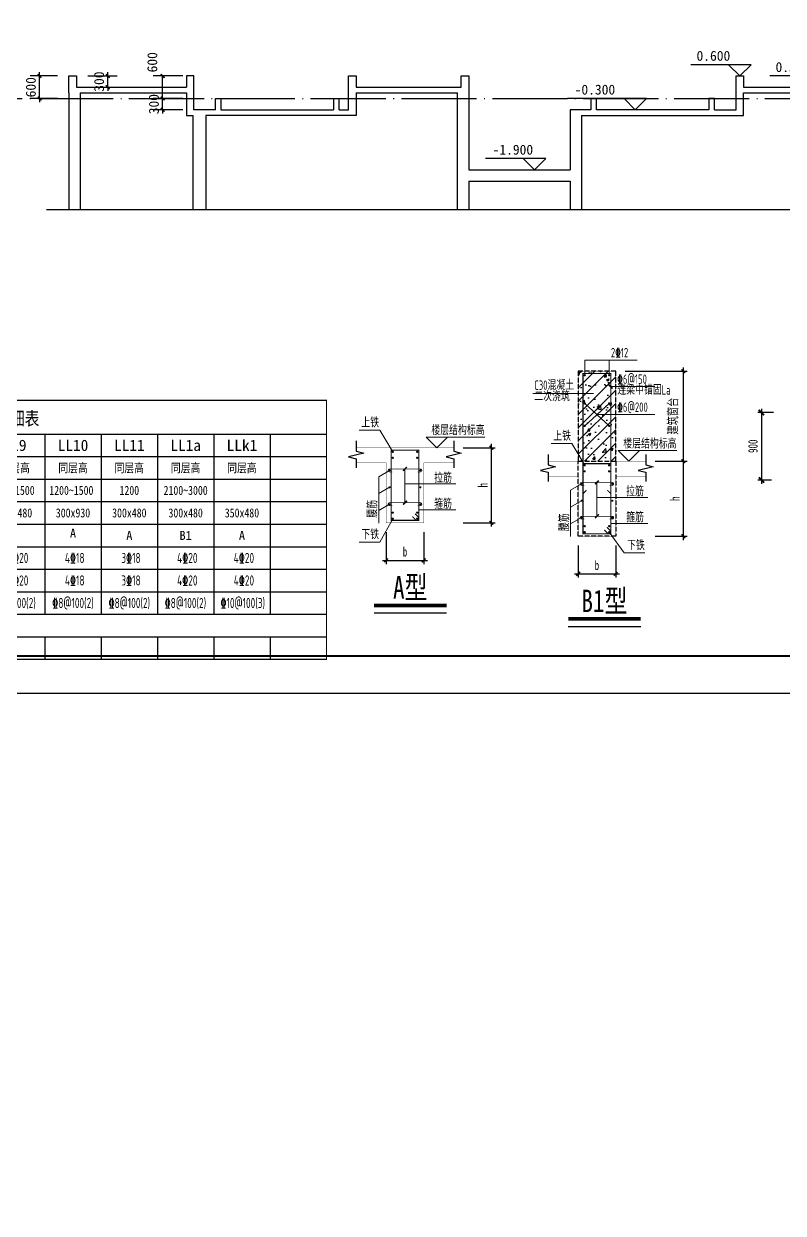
# Model space of a CAD drawing. Extents: x -3200781797 to -8106663, y 494714 to 1244925.
# Drawn here: x -8173434 to -8153208, y 568040 to 599721 of the extents above; entities that cross this region are included whole.
import ezdxf
from ezdxf.enums import TextEntityAlignment as Align
from ezdxf.xclip import XClip

# ---------------------------------------------------------------- set-up
doc = ezdxf.new("R2010")
doc.units = 0
doc.header["$LTSCALE"] = 1000
doc.header["$MEASUREMENT"] = 0
doc.header["$XCLIPFRAME"] = 0
doc.linetypes.add('DASH', pattern=[0.35, 0.25, -0.1])
doc.linetypes.add('DOTE', pattern=[2.42, 2, -0.2, 0.02, -0.2])
doc.layers.get('Defpoints').update_dxf_attribs({"color": 30, "linetype": 'DASH'})
for name, color, linetype in [('3#4#5#模板$0$BORDER', 7, 'Continuous'), ('3#4#5#模板$0$S-SLAB-TEXT', 120, 'Continuous'), ('A-ANNO-DIMS', 3, 'Continuous'), ('A-ANNO-DOTE', 10, 'DOTE'), ('A-ANNO-LEVL', 3, 'Continuous'), ('A-ANNO-SYMB', 3, 'Continuous'), ('A-ANNO-TEXT', 255, 'Continuous'), ('DIM', 3, 'Continuous'), ('S-ANNO-TABS', 4, 'Continuous'), ('S-ANNO-TABT', 7, 'Continuous'), ('S-ANNO-TEXT', 7, 'Continuous'), ('S-DETL', 4, 'Continuous'), ('S-DETL-DIMS', 7, 'Continuous'), ('S-DETL-SBAR', 6, 'Continuous'), ('S-PC-FQ-WYQ', 4, 'Continuous'), ('S-SLAB', 6, 'Continuous'), ('地库模板$0$HATCH', 254, 'Continuous'), ('地库模板$0$pt墙体$0$WALL', 7, 'Continuous'), ('节点$0$S-ANNO-DIMS', 3, 'Continuous')]:
    doc.layers.add(name, color=color, linetype=linetype)
doc.layers.add('S-DETL-TEXT', color=7, linetype='Continuous', lineweight=0)
doc.layers.add('设备条件', color=5, linetype='Continuous', lineweight=30)
doc.styles.add('-楷体_GB2312', font='', dxfattribs={"width": 0.7})
doc.styles.add('_TCH_DIM', font='')
doc.styles.add('_TCH_DIM_T3', font='')
doc.styles.add('TSSD_Dimension', font='', dxfattribs={"width": 0.7})
doc.styles.add('TSSD_Norm', font='Tssdeng.shx', dxfattribs={"bigfont": 'hztxt.shx'})
doc.styles.add('TSSD_Rein', font='tssdeng.shx', dxfattribs={"width": 0.7, "bigfont": 'hztxt.shx'})
doc.styles.add('宋体', font='', dxfattribs={"width": 0.8})
doc.styles.add('楷体', font='', dxfattribs={"width": 0.6})
doc.styles.add('节点$0$楷体', font='', dxfattribs={"width": 0.7, "height": 250})
doc.styles.get('-楷体_GB2312').set_extended_font_data('KaiTi_GB2312')
doc.styles.get('_TCH_DIM').set_extended_font_data('SimSun')
doc.styles.get('_TCH_DIM_T3').set_extended_font_data('SimSun')
doc.styles.get('TSSD_Dimension').set_extended_font_data('KaiTi_GB2312')
doc.styles.get('宋体').set_extended_font_data('SimSun')
doc.styles.get('楷体').set_extended_font_data('KaiTi_GB2312')
doc.styles.get('节点$0$楷体').set_extended_font_data('KaiTi_GB2312')
doc.dimstyles.new('_TCH_ARCH&&100', dxfattribs={"dimtxt": 264.345992, "dimasz": 100, "dimexe": 250, "dimexo": 300, "dimgap": 100, "dimtad": 1, "dimdec": 0, "dimzin": 0, "dimdsep": 46, "dimtxsty": '_TCH_DIM_T3', "dimblk": 'ARCHTICK', "dimcen": 0.09, "dimclrt": 7, "dimazin": 2, "dimtfac": 1, "dimtdec": 0, "dimtix": 1, "dimtmove": 2, "dimatfit": 3, "dimfxl": 100, "dimtolj": 1, "dimtzin": 0, "dimarcsym": 0})
doc.dimstyles.new('TSSD_100_100', dxfattribs={"dimtxt": 250, "dimasz": 100, "dimexe": 100, "dimexo": 250, "dimgap": 100, "dimtad": 1, "dimdec": 0, "dimzin": 0, "dimdsep": 46, "dimtxsty": 'TSSD_Dimension', "dimblk": 'ARCHTICK', "dimcen": 0, "dimdle": 100, "dimclrt": 7, "dimadec": 0, "dimazin": 0, "dimtfac": 1, "dimtdec": 0, "dimtix": 1, "dimtmove": 2, "dimatfit": 3, "dimfxl": 1, "dimtolj": 1, "dimtzin": 0, "dimarcsym": 0})
doc.dimstyles.new('TSSD_20_100', dxfattribs={"dimtxt": 250, "dimasz": 100, "dimexe": 100, "dimexo": 250, "dimgap": 100, "dimtad": 1, "dimdec": 0, "dimlfac": 0.2, "dimzin": 0, "dimdsep": 46, "dimtxsty": '楷体', "dimblk": 'ARCHTICK', "dimcen": 0, "dimdle": 100, "dimclrt": 7, "dimadec": 0, "dimazin": 0, "dimtfac": 1, "dimtdec": 0, "dimtix": 1, "dimtmove": 2, "dimatfit": 3, "dimfxl": 1, "dimtolj": 1, "dimtzin": 0, "dimarcsym": 0})
doc.dimstyles.new('节点$0$TSSD_50_100', dxfattribs={"dimtxt": 250, "dimasz": 100, "dimexe": 100, "dimexo": 250, "dimgap": 100, "dimtad": 1, "dimdec": 0, "dimlfac": 0.5, "dimzin": 0, "dimdsep": 46, "dimtxsty": '节点$0$楷体', "dimblk": '节点$0$_ArchTick', "dimcen": 0, "dimdle": 100, "dimclrt": 7, "dimadec": 0, "dimazin": 0, "dimtfac": 1, "dimtdec": 0, "dimtix": 1, "dimtmove": 2, "dimatfit": 3, "dimfxl": 1, "dimtolj": 1, "dimtzin": 0, "dimarcsym": 0})

# ---------------------------------------------------------------- blocks, each defined once
blk = doc.blocks.new('节点$0$_ArchTick')
at = {"color": 0, "linetype": 'ByBlock', "const_width": 0.5}
blk.add_lwpolyline([(-0.71, -0.71), (0.71, 0.71)], dxfattribs=at)
blk = doc.blocks.new('*D3909')
at = {"layer": 'Defpoints', "color": 0, "transparency": 16777216}
for p in [(12466, -112685), (11892, -114485), (12407, -114485)]:
    blk.add_point(p, dxfattribs=at)
at = {"layer": '节点$0$S-ANNO-DIMS', "color": 0, "lineweight": -2, "transparency": 16777216}
for p, q in [((12216, -112685), (11792, -112685)), ((11892, -112585), (11892, -114585)), ((12157, -114485), (11792, -114485))]:
    blk.add_line(p, q, dxfattribs=at)
at = {"layer": '节点$0$S-ANNO-DIMS', "color": 0, "lineweight": -2, "transparency": 16777216, "xscale": 100, "yscale": 100, "zscale": 100}
for p, rotation in [((11892, -112685), 90), ((11892, -114485), 270)]:
    blk.add_blockref('节点$0$_ArchTick', p, dxfattribs=dict(at, rotation=rotation))
at = {"layer": '节点$0$S-ANNO-DIMS', "color": 7, "transparency": 16777216, "insert": (11667, -113585), "char_height": 250, "attachment_point": 5, "rotation": 90, "style": '节点$0$楷体'}
blk.add_mtext('\\A1;900', dxfattribs=at)
blk = doc.blocks.new('_ArchTick')
at = {"color": 0, "linetype": 'ByBlock', "const_width": 0.4}
blk.add_lwpolyline([(-0.5, -0.5), (0.5, 0.5)], dxfattribs=at)
blk = doc.blocks.new('*D949')
at = {"layer": 'A-ANNO-DIMS', "color": 0, "lineweight": -2, "transparency": 16777216}
for p, q in [((274878, 103355), (274147, 103355)), ((274397, 103355), (274397, 103455)), ((274397, 102755), (274397, 103355)), ((274878, 102755), (274147, 102755)), ((274397, 102755), (274397, 102655))]:
    blk.add_line(p, q, dxfattribs=at)
at = {"layer": 'Defpoints', "color": 0, "transparency": 16777216}
for p in [(274397, 103355), (275178, 103355), (275178, 102755)]:
    blk.add_point(p, dxfattribs=at)
at = {"layer": 'A-ANNO-DIMS', "color": 0, "lineweight": -2, "transparency": 16777216, "xscale": 100, "yscale": 100, "zscale": 100}
for p, rotation in [((274397, 103355), 270), ((274397, 102755), 90)]:
    blk.add_blockref('_ArchTick', p, dxfattribs=dict(at, rotation=rotation))
at = {"layer": 'A-ANNO-DIMS', "color": 7, "transparency": 16777216, "insert": (274165, 103055), "char_height": 264.3, "attachment_point": 5, "rotation": 90, "style": '_TCH_DIM_T3'}
blk.add_mtext('\\A1;600', dxfattribs=at)
blk = doc.blocks.new('*D950')
at = {"layer": 'A-ANNO-DIMS', "color": 0, "lineweight": -2, "transparency": 16777216}
for p, q in [((275678, 103355), (276464, 103355)), ((276214, 103355), (276214, 103455)), ((276214, 103055), (276214, 103355)), ((275678, 103055), (276464, 103055)), ((276214, 103055), (276214, 102955))]:
    blk.add_line(p, q, dxfattribs=at)
at = {"layer": 'Defpoints', "color": 0, "transparency": 16777216}
for p in [(275378, 103355), (276214, 103355), (275378, 103055)]:
    blk.add_point(p, dxfattribs=at)
at = {"layer": 'A-ANNO-DIMS', "color": 0, "lineweight": -2, "transparency": 16777216, "xscale": 100, "yscale": 100, "zscale": 100}
for p, rotation in [((276214, 103355), 270), ((276214, 103055), 90)]:
    blk.add_blockref('_ArchTick', p, dxfattribs=dict(at, rotation=rotation))
at = {"layer": 'A-ANNO-DIMS', "color": 7, "transparency": 16777216, "insert": (275982, 103205), "char_height": 264.3, "attachment_point": 5, "rotation": 90, "style": '_TCH_DIM_T3'}
blk.add_mtext('\\A1;300', dxfattribs=at)
blk = doc.blocks.new('*D951')
at = {"layer": 'A-ANNO-DIMS', "color": 0, "lineweight": -2, "transparency": 16777216}
for p, q in [((278208, 103355), (277425, 103355)), ((277675, 102755), (277675, 103355)), ((278208, 102755), (277425, 102755))]:
    blk.add_line(p, q, dxfattribs=at)
at = {"layer": 'Defpoints', "color": 0, "transparency": 16777216}
for p in [(277675, 103355), (278508, 103355), (278508, 102755)]:
    blk.add_point(p, dxfattribs=at)
at = {"layer": 'A-ANNO-DIMS', "color": 0, "lineweight": -2, "transparency": 16777216, "xscale": 100, "yscale": 100, "zscale": 100}
for p, rotation in [((277675, 103355), 90), ((277675, 102755), 270)]:
    blk.add_blockref('_ArchTick', p, dxfattribs=dict(at, rotation=rotation))
at = {"layer": 'A-ANNO-DIMS', "color": 7, "transparency": 16777216, "insert": (277400, 103720), "char_height": 264.3, "attachment_point": 5, "rotation": 90, "style": '_TCH_DIM_T3'}
blk.add_mtext('\\A1;600', dxfattribs=at)
blk = doc.blocks.new('*D952')
at = {"layer": 'A-ANNO-DIMS', "color": 0, "lineweight": -2, "transparency": 16777216}
for p, q in [((278208, 102755), (277425, 102755)), ((277675, 102755), (277675, 102855)), ((277675, 102455), (277675, 102755)), ((278208, 102455), (277425, 102455)), ((277675, 102455), (277675, 102355))]:
    blk.add_line(p, q, dxfattribs=at)
at = {"layer": 'Defpoints', "color": 0, "transparency": 16777216}
for p in [(277675, 102755), (278508, 102755), (278508, 102455)]:
    blk.add_point(p, dxfattribs=at)
at = {"layer": 'A-ANNO-DIMS', "color": 0, "lineweight": -2, "transparency": 16777216, "xscale": 100, "yscale": 100, "zscale": 100}
for p, rotation in [((277675, 102755), 270), ((277675, 102455), 90)]:
    blk.add_blockref('_ArchTick', p, dxfattribs=dict(at, rotation=rotation))
at = {"layer": 'A-ANNO-DIMS', "color": 7, "transparency": 16777216, "insert": (277442, 102605), "char_height": 264.3, "attachment_point": 5, "rotation": 90, "style": '_TCH_DIM_T3'}
blk.add_mtext('\\A1;300', dxfattribs=at)
blk = doc.blocks.new('lia-11')
at = {"layer": 'S-ANNO-TABS'}
for p, q in [((-8330838, 590458), (-8308038, 590458)), ((-8315538, 590458), (-8315538, 585658)), ((-8314038, 590458), (-8314038, 585658)), ((-8312538, 590458), (-8312538, 585658)), ((-8311038, 590458), (-8311038, 585658)), ((-8311038, 590458), (-8311038, 585658)), ((-8309538, 590458), (-8309538, 585658)), ((-8330838, 589858), (-8308038, 589858)), ((-8330838, 589858), (-8308038, 589858)), ((-8330838, 589258), (-8308038, 589258)), ((-8330838, 588658), (-8308038, 588658)), ((-8330838, 588058), (-8308038, 588058)), ((-8330838, 587458), (-8308038, 587458)), ((-8330838, 586858), (-8308038, 586858)), ((-8330838, 586258), (-8308038, 586258)), ((-8330238, 585658), (-8308038, 585658)), ((-8330838, 585058), (-8308038, 585058)), ((-8315538, 585058), (-8315538, 584458)), ((-8314038, 585058), (-8314038, 584458)), ((-8312538, 585058), (-8312538, 584458)), ((-8311038, 585058), (-8311038, 584458)), ((-8309538, 585058), (-8309538, 584458))]:
    blk.add_line(p, q, dxfattribs=at)
at = {"layer": 'S-ANNO-TABS', "const_width": 30}
blk.add_lwpolyline([(-8330838, 591357), (-8308038, 591357), (-8308038, 584458), (-8330838, 584458)], close=True, dxfattribs=at)
at = {"layer": 'S-ANNO-TABT'}
for s, height, style, width, p in [('夹层结构楼层梁（L）、墙体暗梁（QAL）、连梁（LL）明细表', 360, '宋体', 0.8, (-8320984, 590870)), ('同层高', 240, '宋体', 0.8, (-8316332, 589558)), ('同层高', 240, '宋体', 0.8, (-8314788, 589558)), ('同层高', 240, '宋体', 0.8, (-8313288, 589558)), ('同层高', 240, '宋体', 0.8, (-8311788, 589558)), ('同层高', 240, '宋体', 0.8, (-8310288, 589558)), ('800~1500', 240, '宋体', 0.8, (-8316332, 588958)), ('1200~1500', 240, '宋体', 0.8, (-8314832, 588958)), ('1200', 240, '宋体', 0.8, (-8313288, 588958)), ('2100~3000', 240, '宋体', 0.8, (-8311788, 588958)), ('200x480', 240, '宋体', 0.8, (-8316332, 588358)), ('300x930', 240, '宋体', 0.8, (-8314788, 588358)), ('300x480', 240, '宋体', 0.8, (-8313288, 588358)), ('300x480', 240, '宋体', 0.8, (-8311788, 588358)), ('350x480', 240, '宋体', 0.8, (-8310288, 588358)), ('3%%13220', 270, 'TSSD_Norm', 0.7, (-8316244, 587158)), ('4%%13218', 270, 'TSSD_Norm', 0.7, (-8314742, 587158)), ('3%%13218', 270, 'TSSD_Norm', 0.7, (-8313244, 587158)), ('4%%13220', 270, 'TSSD_Norm', 0.7, (-8311744, 587158)), ('4%%13220', 270, 'TSSD_Norm', 0.7, (-8310237, 587158)), ('3%%13220', 270, 'TSSD_Norm', 0.7, (-8316244, 586558)), ('4%%13218', 270, 'TSSD_Norm', 0.7, (-8314742, 586558)), ('3%%13218', 270, 'TSSD_Norm', 0.7, (-8313244, 586558)), ('4%%13220', 270, 'TSSD_Norm', 0.7, (-8311744, 586558)), ('4%%13220', 270, 'TSSD_Norm', 0.7, (-8310237, 586558)), ('%%1328@100(2)', 270, 'TSSD_Norm', 0.7, (-8316332, 585958)), ('%%1328@100(2)', 270, 'TSSD_Norm', 0.7, (-8314788, 585958)), ('%%1328@100(2)', 270, 'TSSD_Norm', 0.7, (-8313288, 585958)), ('%%1328@100(2)', 270, 'TSSD_Norm', 0.7, (-8311795, 585958)), ('%%13210@100(3)', 270, 'TSSD_Norm', 0.7, (-8310267, 585958))]:
    blk.add_text(s, height=height, dxfattribs=dict(at, style=style, width=width)).set_placement(p, align=Align.MIDDLE_CENTER)
at = {"layer": 'S-ANNO-TABT', "style": '宋体'}
for s, height, p in [('LL9', 300, (-8316332, 590158)), ('LL10', 300, (-8314788, 590158)), ('LL11', 300, (-8313288, 590158)), ('LL1a', 300, (-8311788, 590158)), ('LLk1', 300, (-8310288, 590158)), ('A', 240, (-8314788, 587817)), ('A', 240, (-8313288, 587758)), ('B1', 240, (-8311788, 587758)), ('A', 240, (-8310288, 587758))]:
    blk.add_text(s, height=height, dxfattribs=at).set_placement(p, align=Align.MIDDLE_CENTER)
blk = doc.blocks.new('*D1465')
at = {"layer": 'Defpoints', "color": 0, "transparency": 16777216}
for p in [(236242, 294432), (237242, 294432), (237242, 293432)]:
    blk.add_point(p, dxfattribs=at)
at = {"layer": 'S-DETL-TEXT', "color": 0, "lineweight": -2, "transparency": 16777216}
for p, q in [((236242, 294182), (236242, 293332)), ((237242, 294182), (237242, 293332)), ((236142, 293432), (237342, 293432))]:
    blk.add_line(p, q, dxfattribs=at)
at = {"layer": 'S-DETL-TEXT', "color": 0, "lineweight": -2, "transparency": 16777216, "xscale": 100, "yscale": 100, "zscale": 100, "rotation": 180}
blk.add_blockref('_ArchTick', (236242, 293432), dxfattribs=at)
at = {"layer": 'S-DETL-TEXT', "color": 0, "lineweight": -2, "transparency": 16777216, "xscale": 100, "yscale": 100, "zscale": 100}
blk.add_blockref('_ArchTick', (237242, 293432), dxfattribs=at)
at = {"layer": 'S-DETL-TEXT', "color": 7, "transparency": 16777216, "insert": (236742, 293657), "char_height": 250, "attachment_point": 5, "style": 'TSSD_Dimension'}
blk.add_mtext('\\A1;b', dxfattribs=at)
blk = doc.blocks.new('*D1466')
at = {"layer": 'Defpoints', "color": 0, "transparency": 16777216}
for p in [(238042, 297632), (239372, 297632), (238042, 294432)]:
    blk.add_point(p, dxfattribs=at)
at = {"layer": 'S-DETL-DIMS', "color": 0, "lineweight": -2, "transparency": 16777216}
for p, q in [((238292, 297632), (239472, 297632)), ((239372, 294332), (239372, 297732)), ((238292, 294432), (239472, 294432))]:
    blk.add_line(p, q, dxfattribs=at)
at = {"layer": 'S-DETL-DIMS', "color": 0, "lineweight": -2, "transparency": 16777216, "xscale": 100, "yscale": 100, "zscale": 100}
for p, rotation in [((239372, 297632), 90), ((239372, 294432), 270)]:
    blk.add_blockref('_ArchTick', p, dxfattribs=dict(at, rotation=rotation))
at = {"layer": 'S-DETL-DIMS', "color": 7, "transparency": 16777216, "insert": (239147, 296032), "char_height": 250, "attachment_point": 5, "rotation": 90, "style": 'TSSD_Dimension'}
blk.add_mtext('\\A1;h', dxfattribs=at)
blk = doc.blocks.new('*D1467')
at = {"layer": 'Defpoints', "color": 0, "transparency": 16777216}
for p in [(231111, 294432), (232111, 294432), (232111, 293432)]:
    blk.add_point(p, dxfattribs=at)
at = {"layer": 'S-DETL-DIMS', "color": 0, "lineweight": -2, "transparency": 16777216}
for p, q in [((231111, 294182), (231111, 293332)), ((232111, 294182), (232111, 293332)), ((231011, 293432), (232211, 293432))]:
    blk.add_line(p, q, dxfattribs=at)
at = {"layer": 'S-DETL-DIMS', "color": 0, "lineweight": -2, "transparency": 16777216, "xscale": 100, "yscale": 100, "zscale": 100, "rotation": 180}
blk.add_blockref('_ArchTick', (231111, 293432), dxfattribs=at)
at = {"layer": 'S-DETL-DIMS', "color": 0, "lineweight": -2, "transparency": 16777216, "xscale": 100, "yscale": 100, "zscale": 100}
blk.add_blockref('_ArchTick', (232111, 293432), dxfattribs=at)
at = {"layer": 'S-DETL-DIMS', "color": 7, "transparency": 16777216, "insert": (231611, 293657), "char_height": 250, "attachment_point": 5, "style": 'TSSD_Dimension'}
blk.add_mtext('\\A1;b', dxfattribs=at)
blk = doc.blocks.new('*D1461')
at = {"layer": 'Defpoints', "color": 0, "transparency": 16777216}
for p in [(232912, 296432), (233912, 296432), (232912, 294432)]:
    blk.add_point(p, dxfattribs=at)
at = {"layer": 'S-DETL-DIMS', "color": 0, "lineweight": -2, "transparency": 16777216}
for p, q in [((233162, 296432), (234012, 296432)), ((233912, 294332), (233912, 296532)), ((233162, 294432), (234012, 294432))]:
    blk.add_line(p, q, dxfattribs=at)
at = {"layer": 'S-DETL-DIMS', "color": 0, "lineweight": -2, "transparency": 16777216, "xscale": 100, "yscale": 100, "zscale": 100}
for p, rotation in [((233912, 296432), 90), ((233912, 294432), 270)]:
    blk.add_blockref('_ArchTick', p, dxfattribs=dict(at, rotation=rotation))
at = {"layer": 'S-DETL-DIMS', "color": 7, "transparency": 16777216, "insert": (233687, 295432), "char_height": 250, "attachment_point": 5, "rotation": 90, "style": 'TSSD_Dimension'}
blk.add_mtext('\\A1;h', dxfattribs=at)
blk = doc.blocks.new('*D1462')
at = {"layer": 'Defpoints', "color": 0, "transparency": 16777216}
for p in [(241569, 294432), (242569, 294432), (242569, 293432)]:
    blk.add_point(p, dxfattribs=at)
at = {"layer": 'S-DETL-DIMS', "color": 0, "lineweight": -2, "transparency": 16777216}
for p, q in [((241569, 294182), (241569, 293332)), ((242569, 294182), (242569, 293332)), ((241469, 293432), (242669, 293432))]:
    blk.add_line(p, q, dxfattribs=at)
at = {"layer": 'S-DETL-DIMS', "color": 0, "lineweight": -2, "transparency": 16777216, "xscale": 100, "yscale": 100, "zscale": 100, "rotation": 180}
blk.add_blockref('_ArchTick', (241569, 293432), dxfattribs=at)
at = {"layer": 'S-DETL-DIMS', "color": 0, "lineweight": -2, "transparency": 16777216, "xscale": 100, "yscale": 100, "zscale": 100}
blk.add_blockref('_ArchTick', (242569, 293432), dxfattribs=at)
at = {"layer": 'S-DETL-DIMS', "color": 7, "transparency": 16777216, "insert": (242069, 293657), "char_height": 250, "attachment_point": 5, "style": 'TSSD_Dimension'}
blk.add_mtext('\\A1;b', dxfattribs=at)
blk = doc.blocks.new('*D1463')
at = {"layer": 'Defpoints', "color": 0, "transparency": 16777216}
for p in [(243370, 296432), (244370, 296432), (243370, 294432)]:
    blk.add_point(p, dxfattribs=at)
at = {"layer": 'S-DETL-DIMS', "color": 0, "lineweight": -2, "transparency": 16777216}
for p, q in [((243620, 296432), (244470, 296432)), ((244370, 294332), (244370, 296532)), ((243620, 294432), (244470, 294432))]:
    blk.add_line(p, q, dxfattribs=at)
at = {"layer": 'S-DETL-DIMS', "color": 0, "lineweight": -2, "transparency": 16777216, "xscale": 100, "yscale": 100, "zscale": 100}
for p, rotation in [((244370, 296432), 90), ((244370, 294432), 270)]:
    blk.add_blockref('_ArchTick', p, dxfattribs=dict(at, rotation=rotation))
at = {"layer": 'S-DETL-DIMS', "color": 7, "transparency": 16777216, "insert": (244145, 295432), "char_height": 250, "attachment_point": 5, "rotation": 90, "style": 'TSSD_Dimension'}
blk.add_mtext('\\A1;h', dxfattribs=at)
blk = doc.blocks.new('*D1464')
at = {"layer": 'Defpoints', "color": 0, "transparency": 16777216}
for p in [(242569, 298832), (244370, 298832), (243370, 296432)]:
    blk.add_point(p, dxfattribs=at)
at = {"layer": 'DIM', "color": 0, "lineweight": -2, "transparency": 16777216}
for p, q in [((242819, 298832), (244470, 298832)), ((244370, 296332), (244370, 298932)), ((243620, 296432), (244470, 296432))]:
    blk.add_line(p, q, dxfattribs=at)
at = {"layer": 'DIM', "color": 0, "lineweight": -2, "transparency": 16777216, "xscale": 100, "yscale": 100, "zscale": 100}
for p, rotation in [((244370, 298832), 90), ((244370, 296432), 270)]:
    blk.add_blockref('_ArchTick', p, dxfattribs=dict(at, rotation=rotation))
at = {"layer": 'DIM', "color": 7, "transparency": 16777216, "insert": (244102, 297632), "char_height": 250, "attachment_point": 5, "rotation": 90, "style": 'TSSD_Dimension'}
blk.add_mtext('\\A1;建筑窗台', dxfattribs=at)
blk = doc.blocks.new('地库模板')
at = {"layer": '地库模板$0$HATCH'}
h = blk.add_hatch(dxfattribs=at)
h.set_pattern_fill('METAL', color=256, scale=500, style=0)
h.set_pattern_definition([(45, (0, 0), (-1414.2135624, 1414.2135624), [])])
h.paths.add_polyline_path([(525942550, 299507560), (525942550, 299505261), (525942250, 299505261), (525942250, 299495060), (525932150, 299495060), (525932150, 299498160), (525928900, 299498160), (525928900, 299495060), (525914200, 299495060), (525914200, 299495060), (525914200, 299498160), (525910950, 299498160), (525910950, 299495060), (525910950, 299495060), (525900850, 299495060), (525900850, 299505461), (525900550, 299505461), (525900550, 299469960), (525946800, 299469960), (525946800, 299472910), (525944000, 299472910), (525944000, 299478061), (525944300, 299478061), (525944300, 299479261), (525947100, 299479261), (525947100, 299482461), (525956400, 299482461), (525956400, 299482861), (525959000, 299482861), (525959000, 299482461), (525967600, 299482461), (525967600, 299469960), (526035000, 299469960), (526035000, 299507261), (526032801, 299507246), (526032801, 299495045), (526022400, 299495060), (526022400, 299496561), (526019150, 299496561), (526019150, 299495060), (526011300, 299495060), (526011300, 299492811), (526004050, 299492811), (526004050, 299495861), (526000800, 299495861), (526000800, 299492761), (525983150, 299492761), (525983150, 299495861), (525979900, 299495861), (525979900, 299492761), (525969800, 299492761), (525969800, 299505261), (525978150, 299505262), (525978150, 299510211), (525981250, 299510211), (525981250, 299505261), (525999050, 299505261), (525999050, 299510211), (526002150, 299510211), (526002150, 299505261), (526012400, 299505261), (526012400, 299507561), (526021100, 299507561), (526021100, 299510450), (526021100, 299510656), (526021100, 299510660), (526021100, 299511211), (526022650, 299511211), (526024150, 299511211), (526024150, 299507801), (526024150, 299507801), (526024150, 299507562), (526035000, 299507461), (526032800, 299558251), (526012200, 299558251), (526012200, 299560451), (525961900, 299560451), (525961900, 299574951), (525946350, 299574951), (525946350, 299560451), (525900550, 299560451), (525900550, 299507560), (525909100, 299507561), (525909100, 299510610), (525912950, 299510610), (525912950, 299507560), (525930150, 299507560), (525930150, 299510610), (525933950, 299510610), (525933950, 299507560)])
at = {"layer": '地库模板$0$pt墙体$0$WALL', "const_width": 0.25}
blk.add_lwpolyline([(525900550, 299560451), (525900550, 299469960), (525946800, 299469960), (525967600, 299469960), (526035000, 299469960), (526035000, 299558806), (526032800, 299572451)], dxfattribs=at)
blk = doc.blocks.new('节点')
at = {"layer": '节点$0$S-ANNO-DIMS'}
dim = blk.add_linear_dim(base=(11892.4, -114484.7), p1=(12465.9, -112684.7), p2=(12407, -114484.7), angle=90, dimstyle='节点$0$TSSD_50_100', dxfattribs=at)
dim.commit()
dim.dimension.update_dxf_attribs({"geometry": '*D3909', "text_midpoint": (11667.4, -113584.7)})
blk = doc.blocks.new('A$C897c48ef')
for p, q in [((10691.3, 2862.8), (10691.3, 3762.8)), ((10691.3, 3762.8), (10891.3, 3762.8)), ((10891.3, 3762.8), (10891.3, 3462.8)), ((13691.3, 3462.8), (13691.3, 3762.8)), ((13691.3, 3762.8), (13891.3, 3762.8)), ((13891.3, 3762.8), (13891.3, 3162.8)), ((21011.3, 2862.8), (21011.3, 3762.8)), ((21011.3, 3762.8), (21211.3, 3762.8)), ((21211.3, 3762.8), (21211.3, 3462.8)), ((3241.3, 3312.8), (3241.3, 210)), ((3441.3, 3462.8), (6371.3, 3462.8)), ((3541.3, 3312.8), (3541.3, 210)), ((10891.3, 3462.8), (13691.3, 3462.8)), ((10891.3, 3312.8), (13591.3, 3312.8)), ((13591.3, 210), (13591.3, 3312.8)), ((21211.3, 3462.8), (27471.3, 3462.8)), ((7291.4, 3162.8), (7291.4, 2862.8)), ((7291.4, 2862.8), (10291.2, 2862.8)), ((10291.2, 3162.8), (10291.2, 2862.8)), ((10441.2, 2862.8), (10441.2, 3162.8)), ((10441.2, 2862.8), (10691.3, 2862.8)), ((13891.3, 3162.8), (13891.3, 1262.8)), ((20437.1, 2862.8), (21011.3, 2862.8)), ((16891.3, 2712.8), (16891.3, 210)), ((13891.3, 1262.8), (16591.3, 1262.8)), ((13891.3, 962.8), (16591.3, 962.8)), ((13891.3, 962.8), (13891.3, 210)), ((16591.3, 962.8), (16591.3, 210))]:
    blk.add_line(p, q)
for points in [[(3241.3, 3312.8), (3241.3, 3762.8), (3441.3, 3762.8), (3441.3, 3462.8)], [(7141.4, 2862.8), (6571.3, 2862.8), (6571.3, 3762.8), (6371.3, 3762.8), (6371.3, 3462.8)], [(3541.3, 3312.8), (6371.3, 3312.8), (6371.3, 2712.8), (6541.3, 2712.8), (6541.3, 210)], [(10891.3, 3312.8), (10891.3, 2712.8), (6891.3, 2712.8), (6891.3, 210)], [(20437.1, 2712.8), (21211.3, 2712.8), (21211.3, 3312.8), (27471.3, 3312.8), (27471.3, 2712.8), (31591.3, 2712.8)], [(7141.4, 2862.8), (7141.4, 3162.8), (7291.4, 3162.8)], [(10291.2, 3162.8), (10441.2, 3162.8)], [(20437.1, 3162.8), (20287.1, 3162.8), (20287.1, 2862.8), (17296.2, 2862.8), (17296.2, 3162.8), (17146.2, 3162.8), (17146.2, 2862.8), (16591.3, 2862.8), (16591.3, 1262.8)], [(20437.1, 2862.8), (20437.1, 3162.8)], [(16891.3, 2712.8), (20437.1, 2712.8)]]:
    blk.add_lwpolyline(points)
at = {"layer": 'A-ANNO-DOTE'}
blk.add_line((0, 3162.8), (46573.8, 3162.8), dxfattribs=at)
at = {"layer": 'A-ANNO-LEVL'}
for p, q in [((21411.3, 4062.8), (19805.2, 4062.8)), ((21111.3, 3762.8), (20811.3, 4062.8)), ((21111.3, 3762.8), (21411.3, 4062.8)), ((23515.9, 3762.8), (21909.9, 3762.8)), ((18626.6, 3162.8), (16520.5, 3162.8)), ((18326.6, 2862.8), (18026.6, 3162.8)), ((18326.6, 2862.8), (18626.6, 3162.8)), ((15941.3, 1562.8), (14335.2, 1562.8)), ((15641.3, 1262.8), (15341.3, 1562.8)), ((15641.3, 1262.8), (15941.3, 1562.8))]:
    blk.add_line(p, q, dxfattribs=at)
at = {"layer": 'A-ANNO-SYMB'}
blk.add_lwpolyline([(2641.3, 210), (26142.9, 210), (26219.3, 420), (26293.3, 0), (26367.9, 210), (46573.8, 210)], dxfattribs=at)
at = {"layer": 'A-ANNO-TEXT', "color": 7, "style": '_TCH_DIM'}
for s, p in [('0.600', (19956.9, 4167.8)), ('0.300', (22061.5, 3867.8)), ('-0.300', (16711.2, 3267.8)), ('-1.900', (14525.8, 1667.8))]:
    blk.add_text(s, height=264.35, dxfattribs=at).set_placement(p)
at = {"layer": 'A-ANNO-DIMS'}
dim = blk.add_linear_dim(base=(5738.1, 3762.8), p1=(6571.3, 3162.8), p2=(6571.3, 3762.8), angle=90, dimstyle='_TCH_ARCH&&100', dxfattribs=at)
dim.commit()
dim.dimension.update_dxf_attribs({"geometry": '*D951', "text_midpoint": (5463.1, 4127.9), "dimtype": 129, "insert": (-271936.6, -99592.4)})
for p1, p2, distance, picture, middle in [((3241.3, 3162.8), (3241.3, 3762.8), 780.6, '*D949', (2228.5, 3462.8)), ((3441.3, 3462.8), (3441.3, 3762.8), -836.1, '*D950', (4045.2, 3612.8)), ((6571.3, 2862.8), (6571.3, 3162.8), 833.2, '*D952', (5505.9, 3012.8))]:
    dim = blk.add_aligned_dim(p1=p1, p2=p2, distance=distance, dimstyle='_TCH_ARCH&&100', dxfattribs=at)
    dim.commit()
    dim.dimension.update_dxf_attribs({"geometry": picture, "text_midpoint": middle, "insert": (-271936.6, -99592.4)})
blk = doc.blocks.new('剪力墙连梁类型')
h = blk.add_hatch()
h.set_pattern_fill('钢筋混凝土', color=256, scale=100, style=0)
h.set_pattern_definition([(45, (-14862.74, 1e-09), (-176.7767, 176.7767), []), (50, (-14862.74, 1e-09), (717.2602, -62.7521), [75, -825]), (355, (-14862.74, 1e-09), (-138.7513, 752.1921), [60, -660]), (100.4514, (-14803, -5.2), (578.5094, 689.4395), [63.7402, -701.1421]), (46.1842, (-14862.7, 200), (1067.241, -165.519), [112.5, -1237.5]), (96.6356, (-14773.8, 186.2), (934.6627, 974.118), [95.6103, -1051.713]), (351.1842, (-14862.7, 200), (934.662, 974.1186), [90, -990]), (21, (-14762.74, 150), (596.90705, -402.6189), [75, -825]), (326, (-14762.74, 150), (243.3153, 725.15), [60, -660]), (71.4514, (-14713, 116.45), (840.2226, 322.5305), [63.7402, -701.1421]), (37.5, (-14862.74, 1e-09), (12.15986, 332.89385), [0, -652, 0, -670, 0, -662.5]), (7.5, (-14862.74, 1e-09), (263.06954, 394.4117), [0, -382, 0, -637, 0, -252.5]), (327.5, (-15085.74, 1e-09), (533.82244, -22.55487), [0, -250, 0, -780, 0, -1035]), (317.5, (-15185.74, 1e-09), (583.18617, 100.105), [0, -325, 0, -518, 0, -735])])
h.paths.add_polyline_path([(241568.9, 296431.9), (242569.2, 296431.9), (242569.2, 298831.6), (241568.9, 298831.6)])
at = {"layer": 'S-ANNO-TEXT', "linetype": 'Continuous', "const_width": 100}
for points in [[(230786.9, 292231.1), (232718.3, 292231.1)], [(235925.8, 292231.1), (237912.3, 292231.1)], [(241304.7, 292231.1), (243236, 292231.1)]]:
    blk.add_lwpolyline(points, dxfattribs=at)
at = {"layer": 'S-ANNO-TEXT', "linetype": 'Continuous'}
for points in [[(230786.9, 292031.1), (232718.3, 292031.1)], [(235925.8, 292031.1), (237912.3, 292031.1)], [(241304.7, 292031.1), (243236, 292031.1)]]:
    blk.add_lwpolyline(points, dxfattribs=at)
at = {"layer": 'S-DETL', "color": 30, "const_width": 10}
for points in [[(242569.2, 296431.9), (242569.2, 298831.6), (241568.9, 298831.6), (241568.9, 296431.9)], [(238042.2, 296431.9), (237241.9, 296431.9), (237241.9, 297631.8), (236241.6, 297631.8), (236241.6, 296431.9), (235441.3, 296431.9)], [(232911.5, 296431.9), (230310.5, 296431.9), (230310.5, 296431.9), (230310.5, 296431.9)], [(241568.9, 296431.9), (240768.5, 296431.9), (240768.5, 296431.9), (240768.5, 296431.9)], [(243369.5, 296431.9), (242569.2, 296431.9)], [(232911.5, 296031.9), (232111.2, 296031.9), (232111.2, 294431.6), (231110.9, 294431.6), (231110.9, 296031.9), (231110.9, 296031.9), (231110.9, 296031.9), (231110.9, 296031.9), (230310.5, 296031.9)], [(235441.3, 296031.9), (236241.6, 296031.9), (236241.6, 294431.6), (237241.9, 294431.6), (237241.9, 296031.9), (238042.2, 296031.9)], [(243369.5, 296031.9), (242569.2, 296031.9), (242569.2, 294431.6), (241568.9, 294431.6), (241568.9, 296031.9), (241568.9, 296031.9), (241568.9, 296031.9), (241568.9, 296031.9), (240768.5, 296031.9)]]:
    blk.add_lwpolyline(points, dxfattribs=at)
at = {"layer": 'S-DETL', "linetype": 'DASH', "ltscale": 0.5}
for points in [[(241568.9, 296431.9), (242569.2, 296431.9), (242569.2, 298831.6), (241568.9, 298831.6)], [(242569.2, 294431.6), (241568.9, 294431.6), (241568.9, 296431.9), (242569.2, 296431.9)]]:
    blk.add_lwpolyline(points, close=True, dxfattribs=at)
at = {"layer": 'S-DETL'}
for points in [[(230310.5, 296611), (230310.5, 296336), (230510.5, 296286), (230110.5, 296186), (230310.5, 296136), (230310.5, 295895.4)], [(232911.5, 296611), (232911.5, 296336), (233111.5, 296286), (232711.5, 296186), (232911.5, 296136), (232911.5, 295895.4)], [(235441.3, 296611), (235441.3, 296336), (235641.3, 296286), (235241.3, 296186), (235441.3, 296136), (235441.3, 295895.4)], [(238042.2, 296611), (238042.2, 296336), (238242.2, 296286), (237842.2, 296186), (238042.2, 296136), (238042.2, 295895.4)], [(240768.5, 296611), (240768.5, 296336), (240968.5, 296286), (240568.5, 296186), (240768.5, 296136), (240768.5, 295895.4)], [(243369.5, 296611), (243369.5, 296336), (243569.5, 296286), (243169.5, 296186), (243369.5, 296136), (243369.5, 295895.4)]]:
    blk.add_lwpolyline(points, dxfattribs=at)
at = {"layer": 'S-DETL-SBAR'}
blk.add_lwpolyline([(241791.5, 295658.9, 30, 30, 0), (241698.9, 295566.3, 30, 30, 0), (241698.9, 298766.6, 30, 30, 0), (242439.2, 298766.6, 30, 30, 0), (242439.2, 295566.3, 30, 30, 0), (242346.6, 295658.9, 0, 0, 0)], format="xyseb", dxfattribs=at)
at = {"layer": 'S-DETL-SBAR', "const_width": 30}
for points in [[(241728.3, 298721.6, -1), (241758.3, 298721.6, -1)], [(242379.2, 298721.6, 1), (242409.2, 298721.6, 1)], [(241728.3, 297971.6, -1), (241758.3, 297971.6, -1)], [(242379.2, 297971.6, 1), (242409.2, 297971.6, 1)], [(236401, 297521.8, -1), (236431, 297521.8, -1)], [(237051.9, 297521.8, 1), (237081.9, 297521.8, 1)], [(236401, 297361.8, -1), (236431, 297361.8, -1)], [(237051.9, 297361.8, 1), (237081.9, 297361.8, 1)], [(241728.3, 297371.6, -1), (241758.3, 297371.6, -1)], [(242379.2, 297371.6, 1), (242409.2, 297371.6, 1)], [(236319, 296927.9, 1), (236344, 296927.9, 1)], [(237164.5, 296927.9, -1), (237139.5, 296927.9, -1)], [(231270.3, 296321.9, -1), (231300.3, 296321.9, -1)], [(231921.2, 296321.9, 1), (231951.2, 296321.9, 1)], [(236319, 296427.9, 1), (236344, 296427.9, 1)], [(237164.5, 296427.9, -1), (237139.5, 296427.9, -1)], [(241728.3, 296321.9, -1), (241758.3, 296321.9, -1)], [(242379.2, 296321.9, 1), (242409.2, 296321.9, 1)], [(231270.3, 296161.9, -1), (231300.3, 296161.9, -1)], [(231921.2, 296161.9, 1), (231951.2, 296161.9, 1)], [(236319, 295927.9, 1), (236344, 295927.9, 1)], [(237164.5, 295927.9, -1), (237139.5, 295927.9, -1)], [(241728.3, 296161.9, -1), (241758.3, 296161.9, -1)], [(242379.2, 296161.9, 1), (242409.2, 296161.9, 1)], [(231188.3, 295827.9, 1), (231213.3, 295827.9, 1)], [(232033.8, 295827.9, -1), (232008.8, 295827.9, -1)], [(241646.3, 295827.9, 1), (241671.3, 295827.9, 1)], [(242491.8, 295827.9, -1), (242466.8, 295827.9, -1)], [(231188.3, 295377.9, 1), (231213.3, 295377.9, 1)], [(232033.8, 295377.9, -1), (232008.8, 295377.9, -1)], [(236319, 295427.9, 1), (236344, 295427.9, 1)], [(237164.5, 295427.9, -1), (237139.5, 295427.9, -1)], [(241646.3, 295377.9, 1), (241671.3, 295377.9, 1)], [(242491.8, 295377.9, -1), (242466.8, 295377.9, -1)], [(231188.3, 294927.9, 1), (231213.3, 294927.9, 1)], [(231270.3, 294701.6, 1), (231300.3, 294701.6, 1)], [(231921.2, 294701.6, -1), (231951.2, 294701.6, -1)], [(232033.8, 294927.9, -1), (232008.8, 294927.9, -1)], [(236319, 294927.9, 1), (236344, 294927.9, 1)], [(236401, 294701.6, 1), (236431, 294701.6, 1)], [(237051.9, 294701.6, -1), (237081.9, 294701.6, -1)], [(237164.5, 294927.9, -1), (237139.5, 294927.9, -1)], [(241646.3, 294927.9, 1), (241671.3, 294927.9, 1)], [(241728.3, 294701.6, 1), (241758.3, 294701.6, 1)], [(242379.2, 294701.6, -1), (242409.2, 294701.6, -1)], [(242491.8, 294927.9, -1), (242466.8, 294927.9, -1)], [(231270.3, 294541.6, 1), (231300.3, 294541.6, 1)], [(231921.2, 294541.6, -1), (231951.2, 294541.6, -1)], [(236401, 294541.6, 1), (236431, 294541.6, 1)], [(237051.9, 294541.6, -1), (237081.9, 294541.6, -1)], [(241728.3, 294541.6, 1), (241758.3, 294541.6, 1)], [(242379.2, 294541.6, -1), (242409.2, 294541.6, -1)]]:
    blk.add_lwpolyline(points, format="xyb", close=True, dxfattribs=at)
for points in [[(236936.1, 297463), (237040.1, 297566.8), (237111.9, 297566.8), (237111.9, 294496.6), (236371.6, 294496.6), (236371.6, 297566.8), (237111.9, 297566.8), (237111.9, 297495), (237008, 297391)], [(231805.4, 294600.5), (231909.4, 294496.6), (231981.2, 294496.6), (231981.2, 296366.9), (231240.9, 296366.9), (231240.9, 294496.6), (231981.2, 294496.6), (231981.2, 294568.5), (231877.3, 294672.4)], [(242263.4, 294600.5), (242367.3, 294496.6), (242439.2, 294496.6), (242439.2, 296366.9), (241698.9, 296366.9), (241698.9, 294496.6), (242439.2, 294496.6), (242439.2, 294568.5), (242335.3, 294672.4)]]:
    blk.add_lwpolyline(points, dxfattribs=at)
at = {"layer": 'S-DETL-SBAR', "const_width": 18}
for points in [[(237080, 296888.9), (237152, 296888.9, 1), (237152, 296966.9), (236331.5, 296966.9, 1), (236331.5, 296888.9), (236403.5, 296888.9)], [(237080, 295888.9), (237152, 295888.9, 1), (237152, 295966.9), (236331.5, 295966.9, 1), (236331.5, 295888.9), (236403.5, 295888.9)], [(231949.3, 295788.9), (232021.3, 295788.9, 1), (232021.3, 295866.9), (231200.8, 295866.9, 1), (231200.8, 295788.9), (231272.8, 295788.9)], [(242407.3, 295788.9), (242479.3, 295788.9, 1), (242479.3, 295866.9), (241658.8, 295866.9, 1), (241658.8, 295788.9), (241730.8, 295788.9)], [(231949.3, 294888.9), (232021.3, 294888.9, 1), (232021.3, 294966.9), (231200.8, 294966.9, 1), (231200.8, 294888.9), (231272.8, 294888.9)], [(237080, 294888.9), (237152, 294888.9, 1), (237152, 294966.9), (236331.5, 294966.9, 1), (236331.5, 294888.9), (236403.5, 294888.9)], [(242407.3, 294888.9), (242479.3, 294888.9, 1), (242479.3, 294966.9), (241658.8, 294966.9, 1), (241658.8, 294888.9), (241730.8, 294888.9)]]:
    blk.add_lwpolyline(points, format="xyb", dxfattribs=at)
at = {"layer": 'S-DETL-TEXT'}
for p, q in [((241743.3, 298721.6), (241743.3, 299124.3)), ((241743.3, 299124.3), (243140.1, 299124.3)), ((242394.2, 298721.6), (242394.2, 299124.3)), ((241976.7, 298239.4), (240365.1, 298239.4)), ((242439.2, 298417.4), (243614.5, 298417.4)), ((241743.3, 297371.6), (242394.2, 297971.6)), ((241743.3, 297971.6), (242394.2, 297371.6)), ((237306.5, 297631.8), (237872.2, 297631.8)), ((242068.8, 297671.6), (243614.5, 297671.6)), ((236041.6, 296760.5), (236331.5, 296927.9)), ((236741.7, 296966.9), (236741.7, 294966.9)), ((236041.6, 296760.5), (236041.6, 294504)), ((236041.6, 296260.5), (236331.5, 296427.9)), ((236041.6, 295760.5), (236331.5, 295927.9)), ((230910.9, 295660.5), (231200.8, 295827.9)), ((230910.9, 295660.5), (230910.9, 294422)), ((231611, 295866.9), (231611, 294966.9)), ((241368.9, 295660.5), (241658.8, 295827.9)), ((241368.9, 295660.5), (241368.9, 294422)), ((242069, 295866.9), (242069, 294966.9)), ((230910.9, 295210.5), (231200.8, 295377.9)), ((231611, 295466.9), (232963.8, 295466.9)), ((236041.6, 295260.5), (236331.5, 295427.9)), ((236741.7, 295494.4), (238094.5, 295494.4)), ((241368.9, 295210.5), (241658.8, 295377.9)), ((242069, 295466.9), (243421.8, 295466.9)), ((230910.9, 294760.5), (231200.8, 294927.9)), ((231981.2, 294775.9), (232963.8, 294775.9)), ((236041.6, 294760.5), (236331.5, 294927.9)), ((237111.9, 294723.5), (238094.5, 294723.5)), ((241368.9, 294760.5), (241658.8, 294927.9)), ((242439.2, 294775.9), (243421.8, 294775.9))]:
    blk.add_line(p, q, dxfattribs=at)
for points in [[(238641, 297914.7), (237306.5, 297914.7), (237589.3, 297631.8), (237872.2, 297914.7)], [(237999.3, 297164.1), (237448.1, 297164.1), (237066.9, 297521.8)], [(230389.1, 296898.9), (230940.3, 296898.9), (231285.3, 296321.9)], [(240847.1, 296898.9), (241398.3, 296898.9), (241743.3, 296321.9)], [(233740.2, 296714.7), (232175.8, 296714.7), (232458.6, 296431.9), (232741.5, 296714.7)], [(238641, 296714.7), (237306.5, 296714.7), (237589.3, 296431.9), (237872.2, 296714.7)], [(244198.2, 296714.7), (242633.8, 296714.7), (242916.6, 296431.9), (243199.5, 296714.7)], [(230389.1, 293917.8), (230940.3, 293917.8), (231285.3, 294541.6)], [(235519.8, 293917.8), (236071, 293917.8), (236416, 294541.6)], [(243343.3, 293989.3), (242792.1, 293989.3), (242394.2, 294541.6)]]:
    blk.add_lwpolyline(points, dxfattribs=at)
at = {"layer": 'S-DETL-DIMS', "xscale": 100, "yscale": 100, "zscale": 100, "rotation": 270}
blk.add_blockref('_ArchTick', (242434.1, 298417.4), dxfattribs=at)
at = {"layer": 'S-DETL-TEXT', "color": 7, "xscale": 100, "yscale": 100, "zscale": 100, "rotation": 180}
for p in [(236741.7, 296966.9), (231611, 295866.9), (236741.7, 295966.9), (242069, 295866.9), (231611, 294966.9), (236741.7, 294966.9), (242069, 294966.9)]:
    blk.add_blockref('_ArchTick', p, dxfattribs=at)
at = {"layer": 'S-ANNO-TEXT', "linetype": 'Continuous', "style": '-楷体_GB2312', "width": 0.75}
for s, p in [('A型', (231752.6, 292231.1)), ('B型', (236886.6, 292231.1)), ('B1型', (242270.3, 292231.1))]:
    blk.add_text(s, height=600, dxfattribs=at).set_placement(p, align=Align.BOTTOM_CENTER)
at = {"layer": 'S-DETL-TEXT', "style": 'TSSD_Rein', "width": 0.7}
for s, p in [('2%%13212', (242441.7, 299124.3)), ('%%1326@150', (242611.3, 298417.4)), ('C30混凝土', (240400.3, 298256.9)), ('连梁中锚固La', (242611.3, 298129)), ('二次浇筑', (240400.3, 297954.5)), ('%%1326@200', (242611.3, 297671.6))]:
    blk.add_text(s, height=250, dxfattribs=at).set_placement(p, align=Align.BOTTOM_LEFT)
for s, p in [('梁顶标高', (238603, 297970)), ('楼层结构标高', (233730.2, 296770)), ('楼层结构标高', (238603, 296770)), ('楼层结构标高', (244188.2, 296770))]:
    blk.add_text(s, height=250, dxfattribs=at).set_placement(p, align=Align.RIGHT)
for s, p in [('上铁', (237999.3, 297164.1, 0)), ('上铁', (230921.4, 296898.9, 0)), ('上铁', (241379.4, 296898.9, 0)), ('下铁', (243343.3, 293989.3, 0)), ('下铁', (230921.4, 293917.8, 0)), ('下铁', (236052.1, 293917.8, 0))]:
    blk.add_text(s, height=250, dxfattribs=at).set_placement(p, align=Align.BOTTOM_RIGHT)
for s, p in [('拉筋', (232388.8, 295498.8)), ('拉筋', (237519.5, 295526.3)), ('拉筋', (242846.8, 295498.8)), ('箍筋', (232388.8, 294807.8)), ('箍筋', (237519.5, 294755.4)), ('箍筋', (242846.8, 294807.8))]:
    blk.add_text(s, height=250, dxfattribs=at).set_placement(p)
for p in [(230871, 295041.8), (236001.7, 295123.9), (241329, 295041.8)]:
    blk.add_text('腰筋', height=250, rotation=90, dxfattribs=at).set_placement(p, align=Align.RIGHT)
at = {"layer": 'DIM'}
dim = blk.add_linear_dim(base=(244369.5, 298831.6), p1=(243369.5, 296431.9), p2=(242569.2, 298831.6), angle=90, text='建筑窗台', dimstyle='TSSD_100_100', dxfattribs=at)
dim.commit()
dim.dimension.update_dxf_attribs({"geometry": '*D1464', "text_midpoint": (244102, 297631.7)})
at = {"layer": 'S-DETL-DIMS'}
for base, p1, p2, picture, middle in [((239372.1, 297631.8), (238042.2, 294431.6), (238042.2, 297631.8), '*D1466', (239147.1, 296031.7)), ((233911.5, 296431.9), (232911.5, 294431.6), (232911.5, 296431.9), '*D1461', (233686.5, 295431.7)), ((244369.5, 296431.9), (243369.5, 294431.6), (243369.5, 296431.9), '*D1463', (244144.5, 295431.7))]:
    dim = blk.add_linear_dim(base=base, p1=p1, p2=p2, angle=90, text='h', dimstyle='TSSD_20_100', override={"dimtxsty": 'TSSD_Dimension'}, dxfattribs=at)
    dim.commit()
    dim.dimension.update_dxf_attribs({"geometry": picture, "text_midpoint": middle})
for base, p1, p2, picture, middle in [((232111.2, 293431.6), (231110.9, 294431.6), (232111.2, 294431.6), '*D1467', (231611, 293656.6)), ((242569.2, 293431.6), (241568.9, 294431.6), (242569.2, 294431.6), '*D1462', (242069, 293656.6))]:
    dim = blk.add_linear_dim(base=base, p1=p1, p2=p2, text='b', dimstyle='TSSD_20_100', override={"dimtxsty": 'TSSD_Dimension'}, dxfattribs=at)
    dim.commit()
    dim.dimension.update_dxf_attribs({"geometry": picture, "text_midpoint": middle})
at = {"layer": 'S-DETL-TEXT'}
dim = blk.add_linear_dim(base=(237241.9, 293431.6), p1=(236241.6, 294431.6), p2=(237241.9, 294431.6), text='b', dimstyle='TSSD_20_100', override={"dimtxsty": 'TSSD_Dimension'}, dxfattribs=at)
dim.commit()
dim.dimension.update_dxf_attribs({"geometry": '*D1465', "text_midpoint": (236741.7, 293656.6)})

msp = doc.modelspace()

# ---------------------------------------------------------------- linework, layer by layer
at = {"layer": '3#4#5#模板$0$BORDER'}
msp.add_lwpolyline([(-8190763.2, 581884.2), (-8190763.2, 641284.2), (-8106663.2, 641284.2), (-8106663.2, 581884.2)], close=True, dxfattribs=at)
at = {"layer": '3#4#5#模板$0$BORDER', "const_width": 50}
msp.add_lwpolyline([(-8188263.2, 582884.2), (-8188263.2, 640284.2), (-8107663.2, 640284.2), (-8107663.2, 582884.2)], close=True, dxfattribs=at)

# ---------------------------------------------------------------- block references
at = {"layer": '3#4#5#模板$0$S-SLAB-TEXT'}
ref = msp.add_blockref('地库模板', (-534071350.1, -298974120.7), dxfattribs=at)
XClip(ref).set_block_clipping_path([(525899461.1018211246, 299493622.6433330774), (525943879.1367251873, 299511172.5628080368)])
at = {"layer": 'S-ANNO-TABS'}
ref = msp.add_blockref('剪力墙连梁类型', (-8400237.8, 291638.4), dxfattribs=at)
XClip(ref).set_block_clipping_path([(239965.9479023917, 291188.5430444174), (244869.919633451, 300279.3320650097)])
ref = msp.add_blockref('剪力墙连梁类型', (-8394892.2, 291997.3), dxfattribs=at)
XClip(ref).set_block_clipping_path([(229753.4967567632, 291463.6208144755), (235189.070347271, 298210.1906521388)])
at = {"layer": 'S-PC-FQ-WYQ'}
ref = msp.add_blockref('节点', (-8165680.2, 702053.4), dxfattribs=at)
XClip(ref).set_block_clipping_path([(11140.0995464869, -118849.4726010444), (19877.0010859546, -110407.0521175772)])
at = {"layer": 'S-SLAB'}
msp.add_blockref('A$C897c48ef', (-8175473.6, 594568.4), dxfattribs=at)
at = {"layer": '设备条件'}
msp.add_blockref('lia-11', (142665, -1664.5), dxfattribs=at)

doc.saveas('drawing.dxf')
